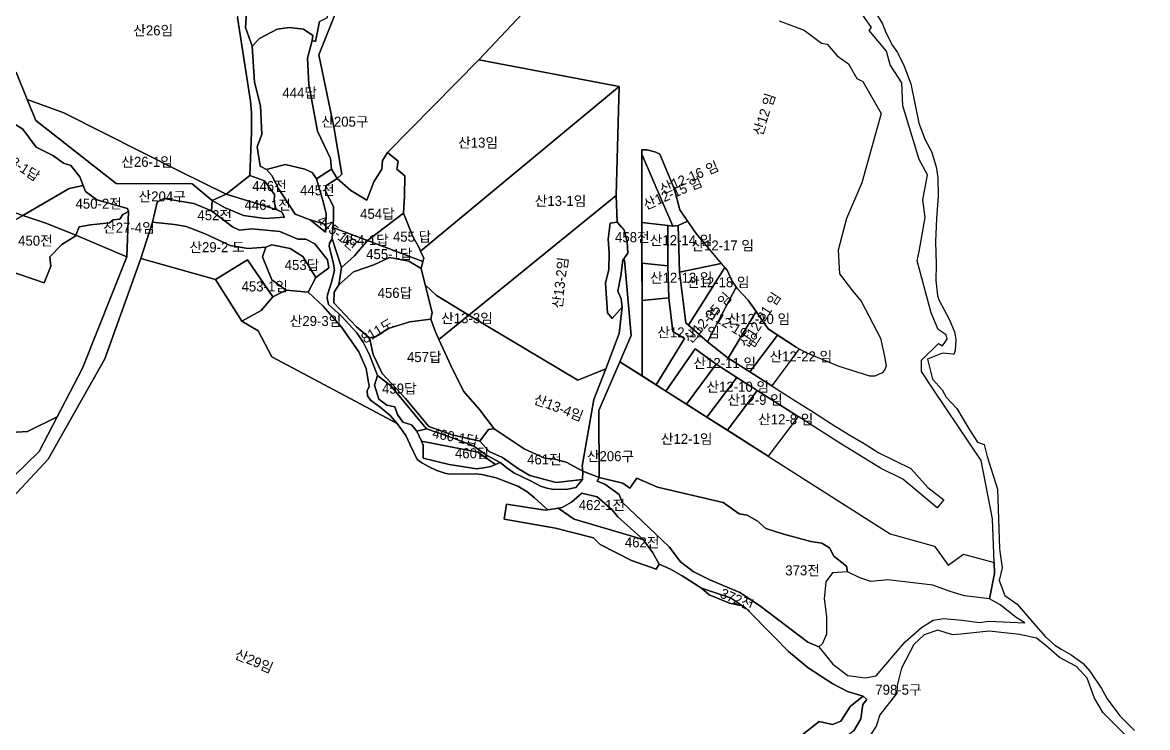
# Model space of a CAD drawing. Header units: metres. Extents: x 425810 to 429904, y 275710 to 280356.
# Drawn here: x 429087 to 429646, y 277885 to 278236 of the extents above; entities that cross this region are included whole.
import ezdxf

# ---------------------------------------------------------------- set-up
doc = ezdxf.new("R2010")
doc.units = ezdxf.units.M
doc.layers.add('00_지번', color=6, linetype='Continuous')
doc.layers.add('00_지적', color=6, linetype='Continuous')
doc.styles.get("Standard").update_dxf_attribs({"font": ''})
doc.styles.get('Standard').set_extended_font_data('Gulim')

msp = doc.modelspace()

# ---------------------------------------------------------------- linework, layer by layer
at = {"layer": '00_지적', "linetype": 'Continuous', "flags": 128}
for points in [[(429077.68, 278276.65), (429090.52, 278332.87), (429153.65, 278280.05), (429189.96, 278293.95), (429189.96, 278293.95), (429192.75, 278283.29), (429193.72, 278278.24), (429194.61, 278269.74), (429195.41, 278262.7), (429193.93, 278252.16), (429193.16, 278242.9), (429193.43, 278238.43), (429194.05, 278233.95), (429199.92, 278196.64), (429200.45, 278191.04), (429200.47, 278181.11), (429199.65, 278159.69), (429187.89, 278150.51), (429165.3, 278161.6), (429107.03, 278190.87), (429088.9, 278197.53), (429083.33, 278211.17)], [(429351.36, 278257.75), (429313.37, 278217.21), (429268, 278171.11), (429265.59, 278167.27), (429265.24, 278162.97), (429261.26, 278156.55), (429257.8, 278147.46), (429249.88, 278152.2), (429242.96, 278158.23), (429245.32, 278160.39), (429241.41, 278183.91), (429233.85, 278219.7), (429258.23, 278280.77)], [(429198.72, 278254.29), (429197.37, 278233.31), (429200.72, 278224.12), (429201.93, 278206.1), (429204.92, 278194.33), (429205.5, 278180.07), (429203.27, 278173.96), (429204.72, 278164.41), (429207.86, 278162.65), (429210.52, 278159.79), (429213.96, 278152.87), (429222.17, 278140.51), (429229.57, 278137.74), (429237.26, 278131.49), (429237.35, 278135.34), (429237.49, 278140.88), (429235.9, 278147.23), (429232.77, 278158.02), (429240.12, 278162.85), (429242.96, 278158.23), (429237.29, 278154.66), (429237.24, 278152.02), (429241.11, 278144.27), (429241.24, 278137.9), (429240.91, 278133.95), (429240.44, 278128.18), (429239.17, 278126.12), (429239.06, 278124.37), (429241.1, 278116.03), (429241.61, 278112.52), (429240.15, 278106.64), (429238.17, 278100.3), (429238.04, 278098.79), (429238.65, 278095.51), (429244.93, 278089.94), (429252.7, 278081.51), (429255.91, 278076.75), (429259.11, 278070.51), (429263.12, 278060.26), (429261.49, 278055.46), (429263.68, 278048.44), (429267.77, 278045.42), (429271.74, 278044.6), (429273.08, 278040.8), (429275.71, 278037.08), (429279.96, 278035.75), (429282.61, 278032.62), (429284.89, 278027.56), (429285.78, 278025.59), (429285.69, 278019.2), (429298.74, 278015.92), (429312.34, 278013.78), (429315.97, 278014.27), (429319.37, 278014.95), (429321.77, 278015.94), (429324.09, 278016.9), (429328.01, 278013.79), (429330.81, 278011.84), (429339.5, 278007.7), (429344.03, 278005.26), (429347.31, 278004.13), (429350.76, 278003.51), (429357.77, 278003.73), (429361.72, 278004.53), (429365.04, 278008.54), (429365.07, 278012.66), (429373.26, 278009.44), (429372.25, 278007.66), (429376.05, 278006.21), (429383.18, 278000.98), (429384.73, 277997.23), (429408.01, 277974.94), (429413.74, 277967.53), (429420.07, 277962.76), (429428.22, 277958.6), (429443.13, 277952.29), (429453, 277945.76), (429476.96, 277927.6), (429482.46, 277925.25), (429489.5, 277916.61), (429496.95, 277911), (429505.62, 277909.89), (429510.91, 277910.85), (429525.43, 277927.82), (429533.53, 277934.94), (429539.27, 277938.59), (429544.51, 277939.38), (429553.75, 277938.51), (429562.39, 277937.3), (429566.87, 277938.03), (429584.95, 277937.14), (429580.58, 277939.9), (429572.57, 277946.15), (429567.36, 277949.19), (429569.88, 277961.72), (429569.68, 277967.19), (429569.68, 277967.19), (429568.87, 277988.97), (429563.19, 278017.91), (429539.96, 278052.42), (429533.54, 278062.16), (429533.58, 278067.88), (429542.02, 278076.17), (429543.98, 278074.99), (429546.28, 278078.25), (429545.71, 278080.44), (429541.8, 278083.05), (429538.4, 278091.39), (429531.4, 278117.31), (429532.4, 278121.9), (429535.36, 278138.89), (429534.16, 278147.57), (429536.45, 278160.13), (429532.39, 278167.68), (429524.19, 278194.32), (429523.78, 278205.85), (429518.03, 278214.87), (429516.05, 278221.62), (429507.58, 278231.91), (429508.61, 278233.38), (429502.83, 278241.64)], [(429234.29, 278236.29), (429232.29, 278226.42), (429230.55, 278226.82), (429230.85, 278229.42), (429226.32, 278232.59), (429219.37, 278233.44), (429213.12, 278232.53), (429204.33, 278227.84), (429200.72, 278224.12), (429197.37, 278233.31), (429198.72, 278254.29)], [(429462.77, 278236.66), (429475.16, 278232.06), (429480.53, 278228.01), (429483.81, 278225.55), (429486.65, 278225.03), (429491.53, 278219.25), (429497.17, 278215.22), (429501.32, 278208), (429504.28, 278206.49), (429513.5, 278190.53), (429503.82, 278156.11), (429496.3, 278138.32), (429492.13, 278122.6), (429492.79, 278110.89), (429499.16, 278102.39), (429503.58, 278097.21), (429513.16, 278078.77), (429515.02, 278070.54), (429515.9, 278065.03), (429515.08, 278062.9), (429513.89, 278061.65), (429510.31, 278059.84), (429507.88, 278059.97), (429492.65, 278064.64), (429475.91, 278071.75), (429471.26, 278074.28), (429457.27, 278083.43), (429447.39, 278097.64), (429442.01, 278103.35), (429439.35, 278107.13), (429436.85, 278112.59), (429421.45, 278130.87), (429413.44, 278142.66), (429410.62, 278153.22), (429403.36, 278170.28), (429401.43, 278171.36), (429397.05, 278172.55), (429394.44, 278172.45), (429394.64, 278060.04), (429383.6, 278067.06), (429389.24, 278080.19), (429385.8, 278117.65), (429385.48, 278118.35), (429386.51, 278119.74), (429387.56, 278121.17), (429387.21, 278126.98), (429385.63, 278132.55), (429384.28, 278134.16), (429382.23, 278136.6), (429381.79, 278149.8), (429383.25, 278204.09), (429313.37, 278217.21), (429351.36, 278257.75)], [(429499.89, 277883.47), (429503.44, 277889.51), (429504.34, 277896.65), (429506.3, 277899.14), (429504.52, 277900.74), (429496.81, 277903.07), (429489.44, 277906.92), (429477.26, 277914.78), (429467.39, 277922.94), (429460.26, 277930.27), (429446.06, 277944.6), (429444.61, 277945.66), (429438.49, 277949.66), (429424.1, 277954.37), (429414.52, 277960.56), (429408.47, 277964.02), (429403.03, 277966.32), (429400, 277972.01), (429395.1, 277978.7), (429382.59, 277989.95), (429379.8, 277993.46), (429372.32, 277999.83), (429364.66, 278001.72), (429359.48, 277997.3), (429354.95, 277994.51), (429352.8, 277994.18), (429347.7, 277993.4), (429341.14, 277999.36), (429337.25, 278002.55), (429332.89, 278005.13), (429322.05, 278009.26), (429314.96, 278011.02), (429312.06, 278011.28), (429298.85, 278011.24), (429296.54, 278011.65), (429292.6, 278012.96), (429288.76, 278014.77), (429285.14, 278016.85), (429282.73, 278018.52), (429279.22, 278025.7), (429277.18, 278030.45), (429272.87, 278036.38), (429269.28, 278040.38), (429264.37, 278044.49), (429259.52, 278048.04), (429258.09, 278050.07), (429257.92, 278052.57), (429258.88, 278054.84), (429257.44, 278063.66), (429253.8, 278072.06), (429245.34, 278084.13), (429236.04, 278094.78), (429228.54, 278101.65), (429232.47, 278109.06), (429238.86, 278113.74), (429238.21, 278117.71), (429231.92, 278125.67), (429227.44, 278128), (429223.38, 278128.06), (429214.54, 278131.96), (429200.56, 278133.13), (429194.46, 278132.49), (429191.02, 278134.2), (429180.54, 278142.1), (429180.82, 278147.31), (429187.37, 278143.68), (429196.5, 278139.83), (429207.24, 278138.34), (429216.77, 278138.94), (429215.55, 278141.55), (429212.7, 278142.79), (429211.62, 278146.58), (429211.81, 278150.23), (429206.87, 278157.16), (429199.65, 278159.69), (429200.47, 278181.11), (429200.45, 278191.04), (429199.92, 278196.64), (429194.05, 278233.95), (429193.43, 278238.43)], [(429510.76, 278240.62), (429514.09, 278235.14), (429515.86, 278230.92), (429519.19, 278224.48), (429521.62, 278220.95), (429524.93, 278214.15), (429528.23, 278205.36), (429532.17, 278185.71), (429535.37, 278177.42), (429538.57, 278171.75), (429540.86, 278164.07), (429541.57, 278158.61), (429541.8, 278149.48), (429541.03, 278138.38), (429540.57, 278126.86), (429540.84, 278115.45), (429540.71, 278107.5), (429541.46, 278100.02), (429542.08, 278097.93), (429547.21, 278088.25), (429549.96, 278081.9), (429550.53, 278078.23), (429550.27, 278072.74), (429549.55, 278070.65), (429549.19, 278070.8), (429543.95, 278071.41), (429536.51, 278068.32), (429539.07, 278058.34), (429543.73, 278053.07), (429545.75, 278049.4), (429551.04, 278043.8), (429557.33, 278033.16), (429561.4, 278027.04), (429564.64, 278025.89), (429566.22, 278019.98), (429571.35, 278003.65), (429572.33, 277974.21), (429572.68, 277971.56), (429573.62, 277964.54), (429572.22, 277958.22), (429574.98, 277950.86), (429581.04, 277946.46), (429589.32, 277936.8), (429594.94, 277930.42), (429599.78, 277926.17), (429603.27, 277923.97), (429607.96, 277921.35), (429613.96, 277916.96), (429617.29, 277913.1), (429623.07, 277904.58), (429625.92, 277899.46), (429632.06, 277890.86), (429639.46, 277883.59)], [(429083.33, 278211.17), (429088.9, 278197.53), (429088.9, 278197.53), (429093.15, 278187.1), (429133.05, 278155.84), (429170.99, 278155.57), (429180.82, 278147.31), (429180.54, 278142.1), (429171.66, 278145.88), (429156.9, 278148.29), (429153.55, 278146.5), (429151.18, 278136.59), (429145.41, 278118.43), (429127.54, 278068.54), (429099.28, 278018.6), (429074.85, 277992.5)], [(429069.37, 277997.68), (429094.84, 278022.48), (429116.33, 278063.87), (429138.5, 278119.27), (429139.21, 278141.8), (429138.76, 278143.39), (429123.47, 278147.71), (429117.83, 278151.72), (429116.79, 278154.74), (429115.11, 278159.11), (429110.6, 278164.64), (429106.93, 278165.94), (429101.94, 278169.59), (429093.43, 278173.8), (429086.73, 278182.73), (429081.43, 278186.08)], [(429078.94, 278135.35), (429086.77, 278139.87), (429098.63, 278135.89), (429113, 278130.1), (429112.78, 278129.58), (429106.09, 278125.41), (429100.17, 278119.35), (429100.68, 278114.56), (429097.31, 278106.42), (429078.99, 278112.68)], [(429078.99, 278112.68), (429097.31, 278106.42), (429100.68, 278114.56), (429100.17, 278119.35), (429106.09, 278125.41), (429112.78, 278129.58), (429113, 278130.1), (429113, 278130.1), (429138.5, 278119.27), (429116.33, 278063.87), (429103.78, 278039.7), (429089.01, 278032.42), (429021.21, 278028.31)], [(429074.85, 277992.5), (429099.28, 278018.6), (429127.54, 278068.54), (429145.41, 278118.43), (429182.46, 278108.03), (429182.46, 278108.03), (429195.66, 278087.31), (429203.78, 278082.4), (429210.52, 278069.58), (429272.87, 278036.38), (429277.18, 278030.45), (429279.22, 278025.7), (429282.73, 278018.52), (429285.14, 278016.85), (429288.76, 278014.77), (429292.6, 278012.96), (429296.54, 278011.65), (429298.85, 278011.24), (429312.06, 278011.28), (429314.96, 278011.02), (429322.05, 278009.26), (429332.89, 278005.13), (429337.25, 278002.55), (429341.14, 277999.36), (429347.7, 277993.4), (429346.48, 277993.21), (429327.19, 277996.26), (429326, 277988.69), (429351.49, 277984.25), (429370.39, 277979.48), (429373.75, 277976.12), (429389.4, 277968.25), (429401.56, 277963.96), (429403.03, 277966.32), (429408.47, 277964.02), (429414.52, 277960.56), (429424.1, 277954.37), (429428.04, 277951.15), (429437.99, 277946.92), (429444.61, 277945.66), (429446.06, 277944.6), (429460.26, 277930.27), (429467.39, 277922.94), (429477.26, 277914.78), (429489.44, 277906.92), (429496.81, 277903.07), (429504.52, 277900.74), (429498.18, 277895.71), (429493.46, 277888.25), (429489.35, 277886.7), (429482.69, 277888.11), (429470.04, 277878.23)], [(429645.89, 277870.51), (429623.85, 277892.49), (429619.58, 277899.78), (429615.95, 277909.71), (429610.64, 277915.49), (429602.07, 277919.91), (429595.34, 277925.88), (429590.76, 277929.57), (429589.96, 277929.73), (429582.22, 277931.34), (429567.24, 277933.09), (429553.07, 277931.64), (429548.86, 277931.21), (429541.58, 277933.52), (429534.89, 277931.21), (429529.79, 277926.36), (429523.57, 277914.62), (429521.43, 277906.07), (429521.28, 277902.24), (429512.83, 277891.46), (429511.02, 277885.84), (429508.09, 277881.44)]]:
    msp.add_lwpolyline(points, dxfattribs=at)
for points in [[(429242.52, 278265.16), (429247.59, 278271.96), (429251.48, 278275.2), (429253.59, 278279.8), (429254.48, 278303.74), (429258.23, 278280.77), (429233.85, 278219.7), (429241.41, 278183.91), (429245.32, 278160.39), (429242.96, 278158.23), (429240.12, 278162.85), (429239.73, 278168.2), (429233.19, 278181.8), (429228.89, 278205.03), (429228.32, 278218.06), (429230.55, 278226.82), (429232.29, 278226.42), (429234.29, 278236.29), (429238.24, 278238.27), (429238.61, 278245.73), (429243.74, 278257.37), (429242.52, 278265.16)], [(429200.72, 278224.12), (429204.33, 278227.84), (429213.12, 278232.53), (429219.37, 278233.44), (429226.32, 278232.59), (429230.85, 278229.42), (429230.55, 278226.82), (429228.32, 278218.06), (429228.89, 278205.03), (429233.19, 278181.8), (429239.73, 278168.2), (429240.12, 278162.85), (429232.77, 278158.02), (429230.54, 278161.21), (429226.87, 278162.89), (429217.18, 278165.15), (429207.86, 278162.65), (429204.72, 278164.41), (429203.27, 278173.96), (429205.5, 278180.07), (429204.92, 278194.33), (429201.93, 278206.1), (429200.72, 278224.12)], [(429383.25, 278204.09), (429284.45, 278122.14), (429283.6, 278124.03), (429280.62, 278129.41), (429276.03, 278140.96), (429276.53, 278149.54), (429276.69, 278159.64), (429272.65, 278162.96), (429273.36, 278166.9), (429268, 278171.11), (429313.37, 278217.21), (429383.25, 278204.09)], [(429381.79, 278149.8), (429308.54, 278090.3), (429292.31, 278099.99), (429286.79, 278105.4), (429284.78, 278113.52), (429285.63, 278116.97), (429286.03, 278118.61), (429284.45, 278122.14), (429383.25, 278204.09), (429381.79, 278149.8)], [(429088.9, 278197.53), (429107.03, 278190.87), (429165.3, 278161.6), (429187.89, 278150.51), (429180.82, 278147.31), (429170.99, 278155.57), (429133.05, 278155.84), (429093.15, 278187.1), (429088.9, 278197.53)], [(429054.77, 278180.74), (429063.16, 278185.33), (429073.15, 278186.78), (429081.43, 278186.08), (429086.73, 278182.73), (429093.43, 278173.8), (429101.94, 278169.59), (429106.93, 278165.94), (429110.6, 278164.64), (429115.11, 278159.11), (429116.79, 278154.74), (429109.78, 278153.33), (429086.77, 278139.87), (429077.31, 278143.09), (429048.53, 278155.9), (429048.34, 278161.19), (429048.74, 278165.64), (429054.83, 278174.39), (429054.77, 278180.74)], [(429242.96, 278158.23), (429249.88, 278152.2), (429257.8, 278147.46), (429261.26, 278156.55), (429265.24, 278162.97), (429265.59, 278167.27), (429268, 278171.11), (429273.36, 278166.9), (429272.65, 278162.96), (429276.69, 278159.64), (429276.53, 278149.54), (429276.03, 278140.96), (429258.01, 278127.45), (429240.91, 278133.95), (429241.24, 278137.9), (429241.11, 278144.27), (429237.24, 278152.02), (429237.29, 278154.66), (429242.96, 278158.23)], [(429397.05, 278172.55), (429401.43, 278171.36), (429403.36, 278170.28), (429410.62, 278153.22), (429413.44, 278142.66), (429417.22, 278137.1), (429412.58, 278134.85), (429409.87, 278134.55), (429394.44, 278170.34), (429394.44, 278172.45), (429397.05, 278172.55)], [(429394.44, 278170.34), (429409.87, 278134.55), (429407.33, 278134.86), (429394.5, 278136.42), (429394.44, 278170.34)], [(429207.86, 278162.65), (429217.18, 278165.15), (429226.87, 278162.89), (429230.54, 278161.21), (429232.77, 278158.02), (429235.9, 278147.23), (429237.49, 278140.88), (429237.35, 278135.34), (429229.57, 278137.74), (429222.17, 278140.51), (429213.96, 278152.87), (429210.52, 278159.79), (429207.86, 278162.65)], [(429187.89, 278150.51), (429199.65, 278159.69), (429206.87, 278157.16), (429211.81, 278150.23), (429211.62, 278146.58), (429212.7, 278142.79), (429187.89, 278150.51)], [(429052.93, 278144.73), (429048.57, 278154.69), (429048.53, 278155.9), (429077.31, 278143.09), (429086.77, 278139.87), (429078.94, 278135.35), (429073.8, 278134.11), (429063.91, 278134.63), (429052.93, 278144.73)], [(429116.79, 278154.74), (429117.83, 278151.72), (429123.47, 278147.71), (429138.76, 278143.39), (429139.21, 278141.8), (429136.51, 278140.33), (429134.88, 278138.01), (429131.68, 278137.66), (429129.79, 278136.2), (429120.3, 278135.17), (429114.71, 278134.22), (429113, 278130.1), (429098.63, 278135.89), (429086.77, 278139.87), (429109.78, 278153.33), (429116.79, 278154.74)], [(429151.18, 278136.59), (429153.55, 278146.5), (429156.9, 278148.29), (429171.66, 278145.88), (429180.54, 278142.1), (429191.02, 278134.2), (429194.46, 278132.49), (429200.56, 278133.13), (429214.54, 278131.96), (429223.38, 278128.06), (429227.44, 278128), (429231.92, 278125.67), (429238.21, 278117.71), (429238.86, 278113.74), (429232.47, 278109.06), (429225.92, 278119.48), (429219.62, 278123.38), (429210.55, 278125.24), (429207.49, 278124.13), (429198.62, 278123.42), (429189.83, 278124.89), (429177.42, 278130.79), (429167.91, 278134.44), (429162.09, 278135.32), (429151.18, 278136.59)], [(429187.89, 278150.51), (429212.7, 278142.79), (429215.55, 278141.55), (429216.77, 278138.94), (429207.24, 278138.34), (429196.5, 278139.83), (429187.37, 278143.68), (429180.82, 278147.31), (429187.89, 278150.51)], [(429381.79, 278149.8), (429382.23, 278136.6), (429378.66, 278136), (429377.77, 278128.14), (429378.26, 278121.28), (429378.12, 278113.01), (429376.37, 278106.21), (429377.42, 278091.42), (429379.79, 278088.6), (429384.63, 278094.28), (429383.28, 278081.11), (429376.55, 278063.58), (429362.67, 278058), (429308.54, 278090.3), (429381.79, 278149.8)], [(429139.21, 278141.8), (429138.5, 278119.27), (429113, 278130.1), (429114.71, 278134.22), (429120.3, 278135.17), (429129.79, 278136.2), (429131.68, 278137.66), (429134.88, 278138.01), (429136.51, 278140.33), (429139.21, 278141.8)], [(429258.01, 278127.45), (429276.03, 278140.96), (429280.62, 278129.41), (429283.6, 278124.03), (429284.45, 278122.14), (429286.03, 278118.61), (429285.63, 278116.97), (429258.01, 278127.45)], [(429207.49, 278124.13), (429205.89, 278119.33), (429210.46, 278107.81), (429217.64, 278102.66), (429211.03, 278099.39), (429198.34, 278117.81), (429182.46, 278108.03), (429145.41, 278118.43), (429151.18, 278136.59), (429162.09, 278135.32), (429167.91, 278134.44), (429177.42, 278130.79), (429189.83, 278124.89), (429198.62, 278123.42), (429207.49, 278124.13)], [(429229.57, 278137.74), (429237.35, 278135.34), (429237.26, 278131.49), (429229.57, 278137.74)], [(429385.01, 278117.7), (429384.12, 278109.8), (429382.59, 278102.27), (429384.26, 278098.35), (429384.63, 278094.28), (429379.79, 278088.6), (429377.42, 278091.42), (429376.37, 278106.21), (429378.12, 278113.01), (429378.26, 278121.28), (429377.77, 278128.14), (429378.66, 278136), (429382.23, 278136.6), (429385.63, 278132.55), (429387.21, 278126.98), (429387.56, 278121.17), (429385.01, 278117.7)], [(429407.33, 278134.86), (429407.4, 278114.73), (429394.54, 278116.09), (429394.5, 278136.42), (429407.33, 278134.86)], [(429417.22, 278137.1), (429421.45, 278130.87), (429433.95, 278116.04), (429413.22, 278111.6), (429412.58, 278134.85), (429417.22, 278137.1)], [(428870.51, 278049.26), (428951.39, 278130.49), (428963.6, 278059.63), (428979.99, 278039.29), (429021.21, 278028.31), (429089.01, 278032.42), (429103.78, 278039.7), (429094.84, 278022.48), (429069.37, 277997.68), (429039.85, 277993.23), (428916.53, 277972.17), (428872.63, 277934.26), (428840.35, 277946.6), (428812, 277973.66), (428825.47, 278025.91), (428844.3, 278035.67), (428847.77, 278023.39), (428860.79, 278032.77), (428856.68, 278042.09), (428870.51, 278049.26)], [(429240.91, 278133.95), (429258.01, 278127.45), (429251.57, 278119.79), (429245.2, 278113.92), (429240.44, 278128.18), (429240.91, 278133.95)], [(429409.87, 278134.55), (429412.58, 278134.85), (429413.22, 278111.6), (429416.38, 278086.38), (429417.76, 278085.31), (429427.07, 278076.95), (429437.48, 278068.88), (429448.15, 278062.13), (429459.1, 278055.16), (429469.8, 278048.34), (429479.8, 278041.97), (429488.81, 278036.23), (429497.07, 278031.13), (429505.04, 278026.39), (429512.33, 278021.75), (429520.03, 278017.88), (429528.28, 278013.93), (429536.73, 278004.56), (429544.57, 277998.38), (429541.39, 277994.36), (429524.27, 278008.75), (429513.14, 278014.19), (429492.48, 278026.95), (429482.31, 278033.43), (429472.13, 278039.91), (429451.85, 278052.83), (429441.67, 278059.31), (429431.49, 278065.8), (429421.04, 278073.45), (429406.47, 278052.5), (429401.68, 278055.55), (429415.68, 278078.73), (429409.82, 278082.17), (429407.83, 278098.87), (429407.4, 278114.73), (429407.33, 278134.86), (429409.87, 278134.55)], [(429207.49, 278124.13), (429210.55, 278125.24), (429219.62, 278123.38), (429225.92, 278119.48), (429232.47, 278109.06), (429228.54, 278101.65), (429217.64, 278102.66), (429210.46, 278107.81), (429205.89, 278119.33), (429207.49, 278124.13)], [(429240.44, 278128.18), (429245.2, 278113.92), (429243.81, 278105.4), (429241.55, 278101.73), (429241.35, 278096.33), (429252.57, 278084.39), (429259.09, 278078.92), (429260.9, 278070.75), (429265.3, 278061.21), (429276.96, 278048.76), (429288.66, 278034.94), (429300.12, 278030.71), (429313.93, 278027.51), (429318.58, 278022.39), (429325.2, 278019.41), (429333.12, 278013.89), (429338.85, 278010.48), (429351.91, 278006.95), (429365.04, 278008.54), (429361.72, 278004.53), (429357.77, 278003.73), (429350.76, 278003.51), (429347.31, 278004.13), (429344.03, 278005.26), (429339.5, 278007.7), (429330.81, 278011.84), (429328.01, 278013.79), (429324.09, 278016.9), (429317.28, 278020.58), (429310.41, 278025.48), (429298.56, 278029.97), (429287.36, 278033.74), (429269.69, 278055.09), (429263.12, 278060.26), (429259.11, 278070.51), (429255.91, 278076.75), (429252.7, 278081.51), (429244.93, 278089.94), (429238.65, 278095.51), (429238.04, 278098.79), (429238.17, 278100.3), (429240.15, 278106.64), (429241.61, 278112.52), (429241.1, 278116.03), (429239.06, 278124.37), (429239.17, 278126.12), (429240.44, 278128.18)], [(429285.63, 278116.97), (429284.78, 278113.52), (429278.62, 278117.04), (429269.05, 278118.96), (429261.16, 278115.29), (429251.15, 278111.75), (429243.81, 278105.4), (429245.2, 278113.92), (429251.57, 278119.79), (429258.01, 278127.45), (429285.63, 278116.97)], [(429284.78, 278113.52), (429286.79, 278105.4), (429290.2, 278091.58), (429289.63, 278088.3), (429279.18, 278086.88), (429268.33, 278083.6), (429262.16, 278079.57), (429259.09, 278078.92), (429252.57, 278084.39), (429241.35, 278096.33), (429241.55, 278101.73), (429243.81, 278105.4), (429251.15, 278111.75), (429261.16, 278115.29), (429269.05, 278118.96), (429278.62, 278117.04), (429284.78, 278113.52)], [(429211.03, 278099.39), (429205.28, 278092.64), (429195.66, 278087.31), (429182.46, 278108.03), (429198.34, 278117.81), (429211.03, 278099.39)], [(429385.48, 278118.35), (429385.8, 278117.65), (429389.24, 278080.19), (429383.6, 278067.06), (429373.17, 278042.75), (429373.26, 278009.44), (429365.07, 278012.66), (429364.78, 278015.16), (429370.68, 278048.28), (429376.55, 278063.58), (429383.28, 278081.11), (429384.63, 278094.28), (429384.26, 278098.35), (429382.59, 278102.27), (429384.12, 278109.8), (429385.01, 278117.7), (429385.48, 278118.35)], [(429407.4, 278114.73), (429407.83, 278098.87), (429394.57, 278097.5), (429394.54, 278116.09), (429407.4, 278114.73)], [(429433.95, 278116.04), (429435.75, 278113.89), (429417.76, 278085.31), (429416.38, 278086.38), (429413.22, 278111.6), (429433.95, 278116.04)], [(429436.85, 278112.59), (429439.35, 278107.13), (429441.46, 278104.14), (429427.07, 278076.95), (429417.76, 278085.31), (429435.75, 278113.89), (429436.85, 278112.59)], [(429228.54, 278101.65), (429236.04, 278094.78), (429245.34, 278084.13), (429253.8, 278072.06), (429257.44, 278063.66), (429258.88, 278054.84), (429257.92, 278052.57), (429258.09, 278050.07), (429259.52, 278048.04), (429264.37, 278044.49), (429269.28, 278040.38), (429272.87, 278036.38), (429210.52, 278069.58), (429203.78, 278082.4), (429195.66, 278087.31), (429205.28, 278092.64), (429211.03, 278099.39), (429217.64, 278102.66), (429228.54, 278101.65)], [(429286.79, 278105.4), (429292.31, 278099.99), (429308.54, 278090.3), (429293.59, 278078.16), (429291.85, 278081.98), (429289.63, 278088.3), (429290.2, 278091.58), (429286.79, 278105.4)], [(429441.46, 278104.14), (429442.01, 278103.35), (429447.39, 278097.64), (429451.26, 278092.07), (429437.48, 278068.88), (429427.07, 278076.95), (429441.46, 278104.14)], [(429407.83, 278098.87), (429409.82, 278082.17), (429415.68, 278078.73), (429401.68, 278055.55), (429394.64, 278060.04), (429394.57, 278097.5), (429407.83, 278098.87)], [(429457.27, 278083.43), (429461.99, 278080.34), (429448.15, 278062.13), (429437.48, 278068.88), (429451.26, 278092.07), (429457.27, 278083.43)], [(429259.09, 278078.92), (429262.16, 278079.57), (429268.33, 278083.6), (429279.18, 278086.88), (429289.63, 278088.3), (429291.85, 278081.98), (429293.59, 278078.16), (429299.52, 278065.16), (429305.76, 278052.45), (429313.77, 278043.36), (429321.1, 278033.73), (429318.32, 278033.45), (429313.93, 278027.51), (429300.12, 278030.71), (429288.66, 278034.94), (429276.96, 278048.76), (429265.3, 278061.21), (429260.9, 278070.75), (429259.09, 278078.92)], [(429293.59, 278078.16), (429308.54, 278090.3), (429362.67, 278058), (429376.55, 278063.58), (429370.68, 278048.28), (429364.78, 278015.16), (429365.07, 278012.66), (429356.91, 278017.11), (429351.1, 278018.68), (429346.12, 278019.13), (429335.94, 278023.78), (429321.1, 278033.73), (429313.77, 278043.36), (429305.76, 278052.45), (429299.52, 278065.16), (429293.59, 278078.16)], [(429471.26, 278074.28), (429472.76, 278073.47), (429459.1, 278055.16), (429448.15, 278062.13), (429461.99, 278080.34), (429471.26, 278074.28)], [(429421.04, 278073.45), (429431.49, 278065.8), (429416.64, 278046.02), (429406.47, 278052.5), (429421.04, 278073.45)], [(429373.26, 278009.44), (429373.17, 278042.75), (429383.6, 278067.06), (429517.94, 277981.51), (429540.01, 277975.4), (429546.75, 277965.9), (429554.37, 277971.43), (429569.68, 277967.19), (429569.88, 277961.72), (429567.36, 277949.19), (429554.96, 277950.66), (429547.71, 277952.74), (429539.09, 277955.88), (429516.75, 277958.58), (429508.33, 277957.75), (429502.95, 277959.55), (429496.8, 277962.64), (429496.16, 277965.33), (429489.97, 277970.36), (429487.8, 277974.48), (429484.04, 277976.87), (429478.52, 277977.63), (429464.41, 277981.52), (429456.17, 277984.1), (429451.74, 277987.86), (429446.85, 277990.81), (429442.84, 277991.39), (429434.89, 277997.11), (429402.21, 278004.74), (429392.02, 278009.22), (429388.51, 278004.18), (429385.06, 278006.69), (429373.26, 278009.44)], [(429431.49, 278065.8), (429441.67, 278059.31), (429426.82, 278039.54), (429416.64, 278046.02), (429431.49, 278065.8)], [(429263.12, 278060.26), (429269.69, 278055.09), (429287.36, 278033.74), (429282.61, 278032.62), (429279.96, 278035.75), (429275.71, 278037.08), (429273.08, 278040.8), (429271.74, 278044.6), (429267.77, 278045.42), (429263.68, 278048.44), (429261.49, 278055.46), (429263.12, 278060.26)], [(429441.67, 278059.31), (429451.85, 278052.83), (429436.99, 278033.06), (429426.82, 278039.54), (429441.67, 278059.31)], [(429451.85, 278052.83), (429472.13, 278039.91), (429457.28, 278020.14), (429436.99, 278033.06), (429451.85, 278052.83)], [(429287.36, 278033.74), (429298.56, 278029.97), (429310.41, 278025.48), (429317.28, 278020.58), (429324.09, 278016.9), (429321.77, 278015.94), (429312.86, 278022.15), (429284.89, 278027.56), (429282.61, 278032.62), (429287.36, 278033.74)], [(429321.1, 278033.73), (429335.94, 278023.78), (429346.12, 278019.13), (429351.1, 278018.68), (429356.91, 278017.11), (429365.07, 278012.66), (429365.04, 278008.54), (429351.91, 278006.95), (429338.85, 278010.48), (429333.12, 278013.89), (429325.2, 278019.41), (429318.58, 278022.39), (429313.93, 278027.51), (429318.32, 278033.45), (429321.1, 278033.73)], [(429284.89, 278027.56), (429312.86, 278022.15), (429321.77, 278015.94), (429319.37, 278014.95), (429315.97, 278014.27), (429312.34, 278013.78), (429298.74, 278015.92), (429285.69, 278019.2), (429285.78, 278025.59), (429284.89, 278027.56)], [(429496.8, 277962.64), (429489.34, 277962.01), (429486, 277957.61), (429485.07, 277949.15), (429486.26, 277940.34), (429486.26, 277931.56), (429484.31, 277926.85), (429482.46, 277925.25), (429476.96, 277927.6), (429453, 277945.76), (429443.13, 277952.29), (429428.22, 277958.6), (429420.07, 277962.76), (429413.74, 277967.53), (429408.01, 277974.94), (429384.73, 277997.23), (429383.18, 278000.98), (429376.05, 278006.21), (429372.25, 278007.66), (429373.26, 278009.44), (429385.06, 278006.69), (429388.51, 278004.18), (429392.02, 278009.22), (429402.21, 278004.74), (429434.89, 277997.11), (429442.84, 277991.39), (429446.85, 277990.81), (429451.74, 277987.86), (429456.17, 277984.1), (429464.41, 277981.52), (429478.52, 277977.63), (429484.04, 277976.87), (429487.8, 277974.48), (429489.97, 277970.36), (429496.16, 277965.33), (429496.8, 277962.64)], [(429352.8, 277994.18), (429354.95, 277994.51), (429359.48, 277997.3), (429364.66, 278001.72), (429372.32, 277999.83), (429379.8, 277993.46), (429382.59, 277989.95), (429395.1, 277978.7), (429360.92, 277988.76), (429352.8, 277994.18)], [(429352.8, 277994.18), (429360.92, 277988.76), (429395.1, 277978.7), (429400, 277972.01), (429403.03, 277966.32), (429401.56, 277963.96), (429389.4, 277968.25), (429373.75, 277976.12), (429370.39, 277979.48), (429351.49, 277984.25), (429326, 277988.69), (429327.19, 277996.26), (429346.48, 277993.21), (429347.7, 277993.4), (429352.8, 277994.18)], [(429444.61, 277945.66), (429437.99, 277946.92), (429428.04, 277951.15), (429424.1, 277954.37), (429438.49, 277949.66), (429444.61, 277945.66)], [(429504.52, 277900.74), (429506.3, 277899.14), (429504.34, 277896.65), (429503.44, 277889.51), (429499.89, 277883.47), (429486.82, 277873.45), (429482.66, 277870.29), (429478.18, 277866.46), (429470.16, 277860.3), (429464.47, 277858.66), (429458.15, 277853.04), (429451.7, 277849.87), (429447.07, 277856.9), (429458.51, 277864.72), (429464.7, 277871.27), (429470.04, 277878.23), (429482.69, 277888.11), (429489.35, 277886.7), (429493.46, 277888.25), (429498.18, 277895.71), (429504.52, 277900.74)]]:
    msp.add_lwpolyline(points, close=True, dxfattribs=at)

# ---------------------------------------------------------------- texts
at = {"layer": '00_지번'}
for s, p in [('산26임', (429141.63, 278229.42)), ('444답', (429215.77, 278198.39)), ('산205구', (429235.12, 278184.02)), ('산13임', (429303.18, 278173.59)), ('산26-1임', (429135.68, 278164.05)), ('산204구', (429144.28, 278146.84)), ('446전', (429200.76, 278151.97)), ('445전', (429224.58, 278149.93)), ('450-2전', (429112.95, 278143.23)), ('446-1전', (429196.95, 278142.62)), ('산13-1임', (429341.24, 278144.62)), ('452전', (429173.53, 278137.48)), ('454답', (429254.43, 278138.19)), ('산27-4임', (429126.65, 278131.3)), ('450전', (429084.39, 278124.82)), ('454-1답', (429245.66, 278125.11)), ('455 답', (429270.75, 278126.79)), ('458전', (429381.16, 278126.56)), ('산12-14 임', (429398.44, 278125.05)), ('산29-2 도', (429169.53, 278121.57)), ('산12-17 임', (429419.13, 278122.43)), ('455-1답', (429257.44, 278118.13)), ('453답', (429216.93, 278112.74)), ('453-1임', (429195.49, 278102.06)), ('산12-13 임', (429398.54, 278106.38)), ('산12-18 임', (429416.93, 278104.15)), ('456답', (429263.13, 278098.84)), ('산13-3임', (429294.73, 278086.24)), ('산12-20 임', (429437.1, 278085.89)), ('산29-3임', (429219.43, 278084.86)), ('산12-12 임', (429402.21, 278079.22)), ('457답', (429277.72, 278066.9)), ('산12-11 임', (429420.15, 278063.95)), ('산12-22 임', (429457.99, 278067.24)), ('산12-10 임', (429426.64, 278052.14)), ('459답', (429265.35, 278051.25)), ('산12-9 임', (429437.08, 278045.66)), ('산12-8 임', (429452.31, 278035.96)), ('산12-1임', (429403.95, 278026.21)), ('460답', (429301.59, 278019.06)), ('461전', (429337.46, 278016)), ('산206구', (429367.17, 278017.6)), ('462-1전', (429363.13, 277993.29)), ('462전', (429386.04, 277974.72)), ('373전', (429465.81, 277960.8)), ('798-5구', (429510.58, 277901.43))]:
    msp.add_text(s, height=5, dxfattribs=at).set_placement(p)
for s, rotation, p in [('산12 임', 72, (429454.25, 278179.08)), ('448-1답', 327, (429073.82, 278169.1)), ('산12-16 임', 23, (429404.64, 278150.39)), ('산12-15 임', 23, (429396.45, 278142.57)), ('445-1전', 321, (429232.6, 278136.55)), ('산13-2임', 83, (429354.76, 278093.36)), ('산12-35 임', 48, (429418.71, 278075.7)), ('산12-21 임', 57, (429446.96, 278073.49)), ('산12-19 임', 328, (429425.38, 278090.61)), ('811도', 30, (429256.79, 278076.02)), ('산13-4임', 339, (429340.26, 278046.55)), ('460-1답', 349, (429290.06, 278029.34)), ('372전', 337, (429432.91, 277949.98)), ('산29임', 337, (429191.59, 277919.77))]:
    msp.add_text(s, height=5, rotation=rotation, dxfattribs=at).set_placement(p)

doc.saveas('drawing.dxf')
